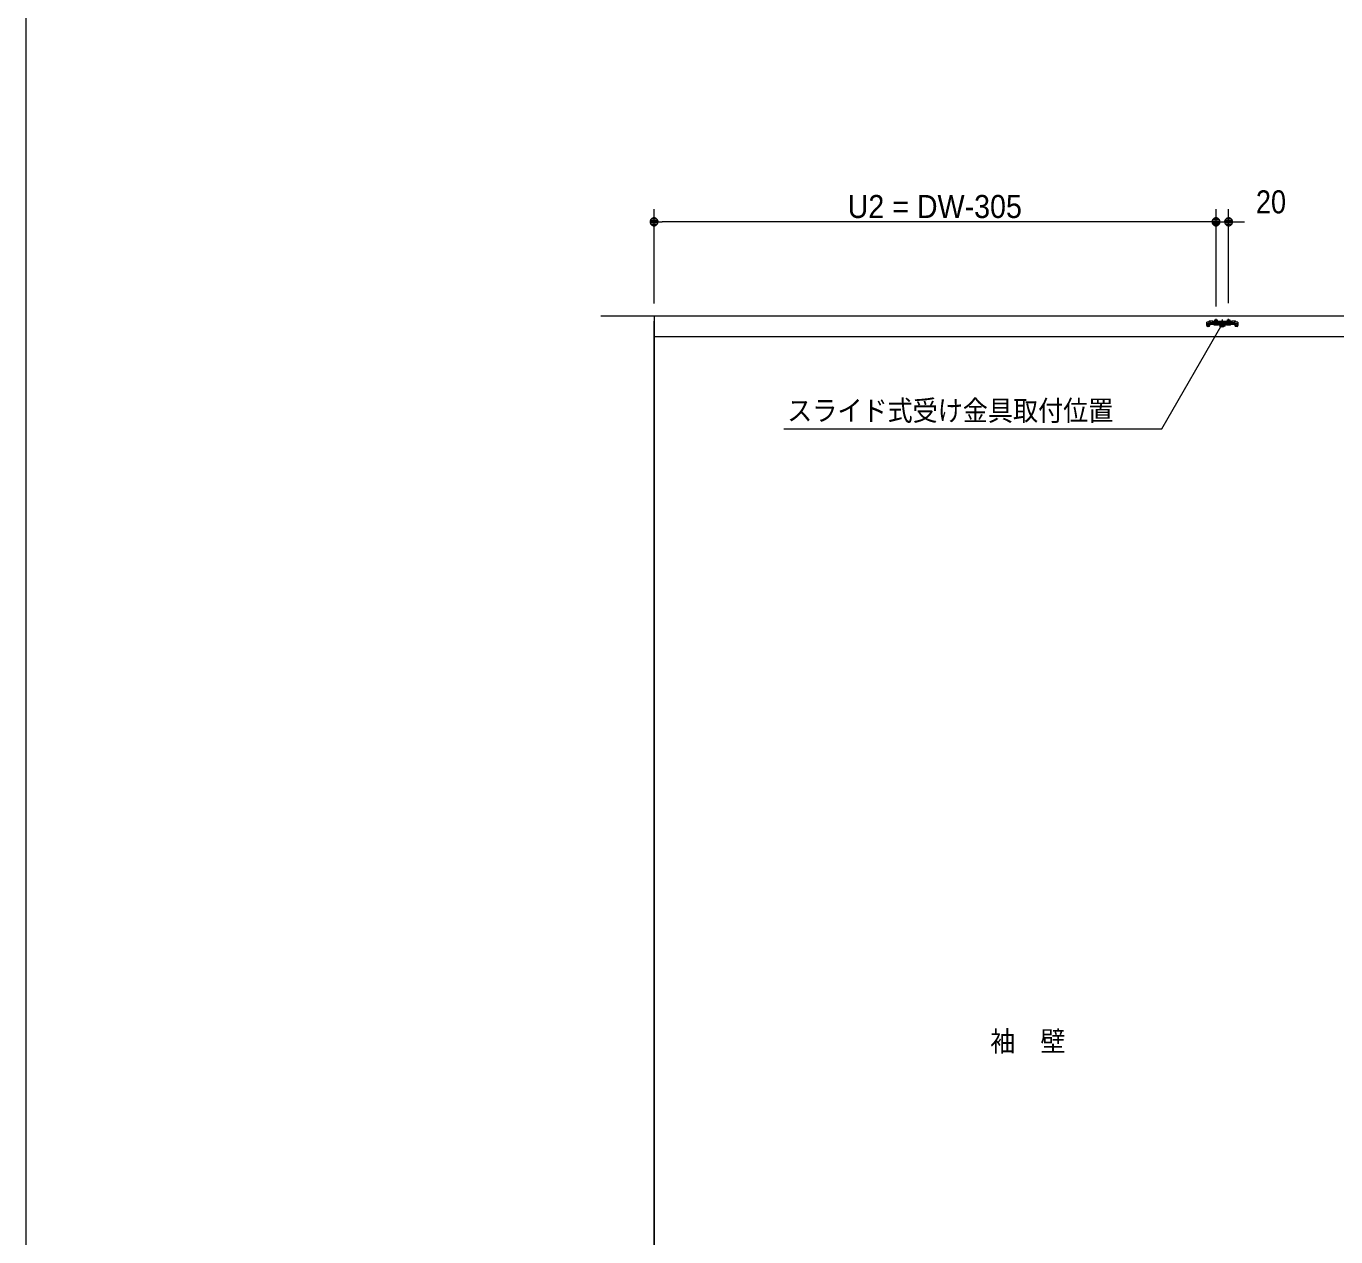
# Model space of a CAD drawing. Units: millimetres, scale not verified. Extents: x -6062 to 6062, y -3045 to 3045.
# Drawn here: x -5788 to -3702, y -1117 to 812 of the extents above; entities that cross this region are included whole.
import ezdxf
from ezdxf.enums import TextEntityAlignment as Align

# ---------------------------------------------------------------- set-up
doc = ezdxf.new("R2010")
doc.units = ezdxf.units.MM
doc.header["$LTSCALE"] = 20
for name, color, linetype, lineweight in [('0-0_2寸法-3', 7, 'Continuous', 9), ('0-1_3一般', 7, 'Continuous', 9), ('0-2_1図面枠', 7, 'Continuous', 9), ('0-3_2寸法-1', 7, 'Continuous', 9), ('0-4_0', 7, 'Continuous', 9), ('0-5_2寸法-2', 7, 'Continuous', 9)]:
    doc.layers.add(name, color=color, linetype=linetype, lineweight=lineweight)
doc.styles.add('ＭＳ ゴシック', font='')
doc.styles.add('ＭＳ Ｐゴシック', font='')
doc.styles.get('ＭＳ ゴシック').set_extended_font_data('MS Gothic')
doc.styles.get('ＭＳ Ｐゴシック').set_extended_font_data('MS PGothic')

# ---------------------------------------------------------------- blocks, each defined once
blk = doc.blocks.new('_Dot')
at = {"layer": '0-4_0'}
for p, q in [((-10, 0), (-20, 0)), ((9.78, 2), (-9.78, 2)), ((7.99, 6), (-7.99, 6)), ((9.16, -3.98), (-9.16, -3.98)), ((6, -7.98), (-6, -7.98))]:
    blk.add_line(p, q, dxfattribs=at)
for points in [[(10, 0), (9.92, 1.25), (9.69, 2.49), (9.3, 3.68), (8.76, 4.82), (8.09, 5.88), (7.29, 6.85), (6.37, 7.71), (5.36, 8.44), (4.26, 9.05), (3.09, 9.51), (1.87, 9.82), (0.63, 9.98), (-0.63, 9.98), (-1.87, 9.82), (-3.09, 9.51), (-4.26, 9.05), (-5.36, 8.44), (-6.37, 7.71), (-7.29, 6.85), (-8.09, 5.88), (-8.76, 4.82), (-9.3, 3.68), (-9.69, 2.49), (-9.92, 1.25), (-10, 0), (0, 0)], [(-10, 0), (-9.92, -1.25), (-9.69, -2.49), (-9.3, -3.68), (-8.76, -4.82), (-8.09, -5.88), (-7.29, -6.85), (-6.37, -7.71), (-5.36, -8.44), (-4.26, -9.05), (-3.09, -9.51), (-1.87, -9.82), (-0.63, -9.98), (0.63, -9.98), (1.87, -9.82), (3.09, -9.51), (4.26, -9.05), (5.36, -8.44), (6.37, -7.71), (7.29, -6.85), (8.09, -5.88), (8.76, -4.82), (9.3, -3.68), (9.69, -2.49), (9.92, -1.25), (10, 0), (0, 0)]]:
    blk.add_lwpolyline(points, close=True, dxfattribs=at)
blk = doc.blocks.new('グループ-87')
at = {"layer": '0-1_3一般'}
for p, q in [((-61696.5, 7000), (13223.5, 7000)), ((-60000, 7000), (-60000, -40000))]:
    blk.add_line(p, q, dxfattribs=at)
blk = doc.blocks.new('グループ-88')
at = {"layer": '0-1_3一般'}
for p, q in [((-42347.1, 6808.1), (-42398, 6808.1)), ((-42398, 6764.1), (-42398, 6808.1)), ((-42398, 6764.1), (-42398, 6762.1)), ((-42398, 6762.1), (-42347.1, 6762.1)), ((-42398, 6692.1), (-42398, 6742.1)), ((-42374, 6762.1), (-42374, 6742.1)), ((-42374, 6692.1), (-42374, 6742.1)), ((-42324, 6692.1), (-42374, 6692.1)), ((-42347.1, 6808.1), (-42332.5, 6822.6)), ((-42328, 6762.1), (-42347.1, 6762.1)), ((-42319.1, 6836.1), (-42332.5, 6822.6)), ((-42328, 6762.1), (-42314.5, 6775.6)), ((-42324, 6692.1), (-42324, 6742.1)), ((-42319.1, 6836.1), (-42300, 6836.1)), ((-42200, 6836.1), (-42300, 6836.1)), ((-42300, 6826.1), (-42280, 6836.1)), ((-42300, 6790.1), (-42280, 6790.1)), ((-42300, 6766.1), (-42300, 6742.1)), ((-42300, 6766.1), (-41500, 6766.1)), ((-42300, 6742.1), (-41500, 6742.1)), ((-42300, 6692.1), (-42300, 6742.1)), ((-42200, 6825.2), (-42200, 6836.1)), ((-42200, 6836.1), (-41600, 6836.1)), ((-42200, 6815.2), (-42200, 6825.2)), ((-42200, 6790.1), (-42200, 6815.2)), ((-42200, 6784.1), (-42200, 6790.1)), ((-42190, 6815.2), (-41610, 6815.2)), ((-41610, 6774.1), (-42190, 6774.1)), ((-42140, 6836.1), (-42140, 6882.1)), ((-42140, 6882.1), (-42060, 6882.1)), ((-42140, 6756.2), (-42140, 6836.1)), ((-42136.2, 6742.1), (-42140, 6756.2)), ((-42140, 6756.2), (-42132.4, 6756.2)), ((-42136.2, 6742.1), (-42132.4, 6756.2)), ((-42132.4, 6836.1), (-42132.4, 6882.1)), ((-42132.4, 6756.2), (-42132.4, 6836.1)), ((-42100, 6699.1), (-42100, 6905.1)), ((-42100, 6867.1), (-42100, 6749.1)), ((-42100, 6713.6), (-42100, 6797.6)), ((-42067.6, 6882.1), (-42067.6, 6836.1)), ((-42067.6, 6836.1), (-42067.6, 6756.2)), ((-42063.8, 6742.1), (-42067.6, 6756.2)), ((-42060, 6756.2), (-42063.8, 6742.1)), ((-42060, 6882.1), (-42060, 6836.1)), ((-42060, 6836.1), (-42060, 6756.2)), ((-41900, 6884.2), (-41900, 6730.2)), ((-41900, 6651.9), (-41900, 6853.3)), ((-41775, 6742.1), (-41775, 6732.1)), ((-41625, 6742.1), (-41775, 6742.1)), ((-41775, 6732.1), (-41765, 6722.1)), ((-41775, 6732.1), (-41625, 6732.1)), ((-41765, 6722.1), (-41635, 6722.1)), ((-41741, 6722.1), (-41722.8, 6758.9)), ((-41740, 6836.1), (-41740, 6882.1)), ((-41740, 6756.2), (-41740, 6836.1)), ((-41740, 6756.2), (-41732.4, 6756.2)), ((-41736.2, 6742.1), (-41740, 6756.2)), ((-41736.2, 6742.1), (-41732.4, 6756.2)), ((-41732.4, 6836.1), (-41732.4, 6882.1)), ((-41732.4, 6756.2), (-41732.4, 6836.1)), ((-41732.4, 6756.2), (-41667.6, 6756.2)), ((-41722.8, 6758.9), (-41700, 6771)), ((-41700, 6699.1), (-41700, 6905.1)), ((-41700, 6867.1), (-41700, 6749.1)), ((-41700, 6713.6), (-41700, 6797.6)), ((-41700, 6771), (-41677.2, 6758.9)), ((-41677.2, 6758.9), (-41659, 6722.1)), ((-41667.6, 6882.1), (-41667.6, 6836.1)), ((-41667.6, 6836.1), (-41667.6, 6756.2)), ((-41667.6, 6756.2), (-41660, 6756.2)), ((-41663.8, 6742.1), (-41667.6, 6756.2)), ((-41660, 6756.2), (-41663.8, 6742.1)), ((-41660, 6836.1), (-41660, 6756.2)), ((-41635, 6722.1), (-41625, 6732.1)), ((-41625, 6732.1), (-41625, 6742.1)), ((-41600, 6836.1), (-41600, 6825.2)), ((-41500, 6836.1), (-41600, 6836.1)), ((-41600, 6815.2), (-41600, 6825.2)), ((-41600, 6815.2), (-41600, 6790.1)), ((-41600, 6790.1), (-41600, 6784.1)), ((-41520, 6836.1), (-41500, 6826.1)), ((-41520, 6790.1), (-41500, 6790.1)), ((-41500, 6836.1), (-41480.9, 6836.1)), ((-41500, 6790.1), (-41500, 6836.1)), ((-41485.5, 6775.6), (-41500, 6790.1)), ((-41500, 6766.1), (-41500, 6742.1)), ((-41500, 6742.1), (-41500, 6692.1)), ((-41472, 6762.1), (-41485.5, 6775.6)), ((-41480.9, 6836.1), (-41467.5, 6822.6)), ((-41476, 6742.1), (-41476, 6692.1)), ((-41426, 6692.1), (-41476, 6692.1)), ((-41472, 6762.1), (-41452.9, 6762.1)), ((-41467.5, 6822.6), (-41452.9, 6808.1)), ((-41402, 6808.1), (-41452.9, 6808.1)), ((-41452.9, 6762.1), (-41402, 6762.1)), ((-41426, 6742.1), (-41426, 6692.1)), ((-41402, 6808.1), (-41402, 6764.1)), ((-41402, 6764.1), (-41402, 6762.1)), ((-41402, 6762.1), (-41402, 6742.1)), ((-41402, 6742.1), (-41402, 6692.1)), ((-42324, 6668.1), (-42374, 6668.1)), ((-41426, 6668.1), (-41476, 6668.1))]:
    blk.add_line(p, q, dxfattribs=at)
for points in [[(-35998, -40000), (-60000, -40000), (-60000, 6840)], [(-42398, 6742.1), (-42398, 6762.1), (-42374, 6762.1)], [(-42300, 6836.1), (-42300, 6790.1), (-42314.5, 6775.6)], [(-42300, 6790.1), (-42300, 6780.1), (-42280, 6790.1), (-42200, 6790.1)], [(-42175, 6732.1), (-42165, 6722.1), (-42035, 6722.1), (-42025, 6732.1)], [(-42141, 6722.1), (-42122.8, 6758.9), (-42100, 6771), (-42077.2, 6758.9), (-42059, 6722.1)], [(-42132.4, 6756.2), (-42067.6, 6756.2), (-42060, 6756.2)], [(-41740, 6882.1), (-41660, 6882.1), (-41660, 6836.1)], [(-41600, 6790.1), (-41520, 6790.1), (-41500, 6780.1), (-41500, 6790.1)], [(-41426, 6742.1), (-41426, 6762.1), (-41402, 6762.1)]]:
    blk.add_lwpolyline(points, dxfattribs=at)
for points in [[(11350, 6340), (-59990, 6340), (-59990, 7000), (11350, 7000)], [(-42025, 6732.1), (-42025, 6742.1), (-42175, 6742.1), (-42175, 6732.1)]]:
    blk.add_lwpolyline(points, close=True, dxfattribs=at)
for centre, radius, start, end in [((-42374, 6692.1), 24, 180, 270), ((-42347.1, 6808.1), 46, 270, 315), ((-42300, 6790.1), 46, 90, 135), ((-42300, 6742.1), 24, 90, 180), ((-42324, 6692.1), 24, 270, 0), ((-42190, 6825.2), 10, 180, 270), ((-42190, 6784.1), 10, 180, 270), ((-41610, 6825.2), 10, 270, 0), ((-41610, 6784.1), 10, 270, 0), ((-41500, 6790.1), 46, 45, 90), ((-41500, 6742.1), 24, 0, 90), ((-41476, 6692.1), 24, 180, 270), ((-41452.9, 6808.1), 46, 225, 270), ((-41426, 6692.1), 24, 270, 0)]:
    blk.add_arc(centre, radius, start, end, dxfattribs=at)
blk = doc.blocks.new('グループ-89')
at = {"layer": '0-1_3一般'}
for name in ['グループ-87', 'グループ-88']:
    blk.add_blockref(name, (0, 0), dxfattribs=at)
blk = doc.blocks.new('グループ-94')
at = {"layer": '0-2_1図面枠'}
blk.add_lwpolyline([(-80000, 55400), (80000, 55400), (80000, -55400), (-80000, -55400)], close=True, dxfattribs=at)
blk = doc.blocks.new('図面枠')
at = {"layer": '0-2_1図面枠'}
blk.add_blockref('グループ-94', (0, 0), dxfattribs=at)

msp = doc.modelspace()

# ---------------------------------------------------------------- linework, layer by layer
at = {"layer": '0-0_2寸法-3'}
for p, q in [((-3877.61, 338.1), (-3887.39, 338.1)), ((-3878.5, 334.1), (-3886.5, 334.1)), ((-3882.33, 342.1), (-3882.67, 342.1)), ((-3882.33, 342.1), (-3882.67, 342.1))]:
    msp.add_line(p, q, dxfattribs=at)
msp.add_lwpolyline([(-4580.91, 170), (-3978.98, 170), (-3882.5, 337.1)], dxfattribs=at)
msp.add_circle((-3882.5, 337.1), 5.01, dxfattribs=at)
msp.add_circle((-3882.5, 337.1), 5.01, dxfattribs=at)
at = {"layer": '0-3_2寸法-1'}
for p, q in [((-4787.5, 370), (-4787.5, 520)), ((-3892.5, 365.25), (-3892.5, 520)), ((-3905.21, 500), (-4774.79, 500))]:
    msp.add_line(p, q, dxfattribs=at)
at = {"layer": '0-5_2寸法-2'}
for p, q in [((-3892.5, 370.6), (-3892.5, 520)), ((-3872.5, 370.6), (-3872.5, 520)), ((-3905.21, 500), (-3917.92, 500)), ((-3892.5, 500), (-3872.5, 500)), ((-3859.79, 500), (-3847.08, 500))]:
    msp.add_line(p, q, dxfattribs=at)

# ---------------------------------------------------------------- block references
at = {"layer": '0-1_3一般', "xscale": 0.05, "yscale": 0.05}
msp.add_blockref('グループ-89', (-1787.5, 0), dxfattribs=at)
at = {"layer": '0-2_1図面枠', "xscale": 0.05, "yscale": 0.05}
msp.add_blockref('図面枠', (-1787.5, 0), dxfattribs=at)
at = {"layer": '0-3_2寸法-1', "xscale": 0.6356201, "yscale": 0.6356201, "rotation": 180}
msp.add_blockref('_Dot', (-4787.5, 500), dxfattribs=at)
at = {"layer": '0-3_2寸法-1', "xscale": 0.6356201, "yscale": 0.6356201}
msp.add_blockref('_Dot', (-3892.5, 500), dxfattribs=at)
at = {"layer": '0-5_2寸法-2', "xscale": 0.6356201, "yscale": 0.6356201}
msp.add_blockref('_Dot', (-3892.5, 500), dxfattribs=at)
at = {"layer": '0-5_2寸法-2', "xscale": 0.6356201, "yscale": 0.6356201, "rotation": 180}
msp.add_blockref('_Dot', (-3872.5, 500), dxfattribs=at)

# ---------------------------------------------------------------- texts
at = {"layer": '0-0_2寸法-3', "style": 'ＭＳ ゴシック', "width": 0.9}
for s, p in [('スライド式受け金具取付位置', (-4575.5, 173.34)), ('袖\u3000壁', (-4252.14, -831.22))]:
    msp.add_text(s, height=32.55, dxfattribs=at).set_placement(p, align=Align.BOTTOM_LEFT)
at = {"layer": '0-3_2寸法-1', "style": 'ＭＳ Ｐゴシック', "width": 0.95}
msp.add_text('U2 = DW-305', height=36.69, dxfattribs=at).set_placement((-4479.18, 495.04), align=Align.BOTTOM_LEFT)
at = {"layer": '0-5_2寸法-2', "style": 'ＭＳ Ｐゴシック', "width": 0.9}
msp.add_text('20', height=36.66, dxfattribs=at).set_placement((-3828.98, 502.48), align=Align.BOTTOM_LEFT)

doc.saveas('drawing.dxf')
